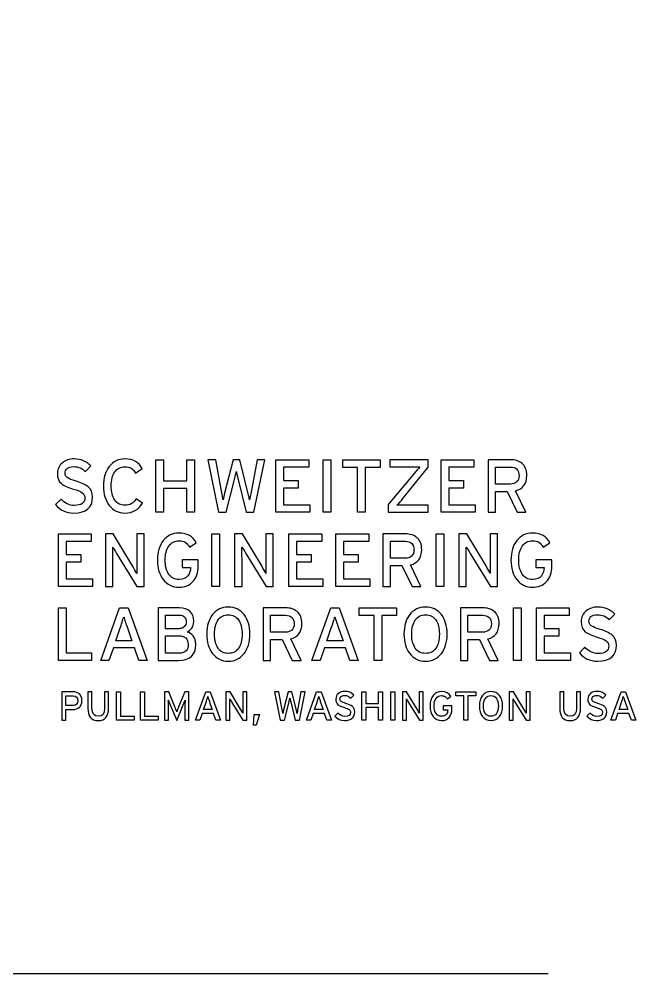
# Model space of a CAD drawing. Extents: x 0.9 to 53.1, y 0.9 to 35.1.
# Drawn here: x 26.775 to 28.048, y 9.154 to 11.123 of the extents above; entities that cross this region are included whole.
import ezdxf

# ---------------------------------------------------------------- set-up
doc = ezdxf.new("R2010")
doc.units = 0
doc.header["$MEASUREMENT"] = 0
doc.layers.add('2.0_____DWG', color=7, linetype='CONTINUOUS')

# ---------------------------------------------------------------- blocks, each defined once
blk = doc.blocks.new('BLK104')
at = {"layer": '2.0_____DWG'}
for points in [[(0.4388, 0.7623), (0.4388, 0.8111), (0.3905, 0.8111), (0.3905, 0.7623), (0.3747, 0.7623), (0.3747, 0.8708), (0.3905, 0.8708), (0.3905, 0.827), (0.4388, 0.827), (0.4388, 0.8708), (0.4545, 0.8708), (0.4545, 0.7623)], [(0.6224, 0.7623), (0.6224, 0.8708), (0.6902, 0.8708), (0.6902, 0.8552), (0.6382, 0.8552), (0.6382, 0.828), (0.6683, 0.828), (0.6683, 0.8124), (0.6382, 0.8124), (0.6382, 0.7779), (0.6924, 0.7779), (0.6924, 0.7623)], [(0.7199, 0.7623), (0.7199, 0.8708), (0.7356, 0.8708), (0.7356, 0.7623)], [(0.8065, 0.8548), (0.8065, 0.7623), (0.7909, 0.7623), (0.7909, 0.8548), (0.7602, 0.8548), (0.7602, 0.8708), (0.8374, 0.8708), (0.8374, 0.8548)], [(0.9632, 0.7623), (0.9632, 0.8708), (1.031, 0.8708), (1.031, 0.8552), (0.9789, 0.8552), (0.9789, 0.828), (1.0091, 0.828), (1.0091, 0.8124), (0.9789, 0.8124), (0.9789, 0.7779), (1.0332, 0.7779), (1.0332, 0.7623)], [(0.1736, 0.6093), (0.1736, 0.7178), (0.2414, 0.7178), (0.2414, 0.7022), (0.1894, 0.7022), (0.1894, 0.6751), (0.2196, 0.6751), (0.2196, 0.6595), (0.1894, 0.6595), (0.1894, 0.6249), (0.2436, 0.6249), (0.2436, 0.6093)], [(0.4901, 0.6093), (0.4901, 0.7178), (0.5059, 0.7178), (0.5059, 0.6093)], [(0.6493, 0.6093), (0.6493, 0.7178), (0.7172, 0.7178), (0.7172, 0.7022), (0.6651, 0.7022), (0.6651, 0.6751), (0.6953, 0.6751), (0.6953, 0.6595), (0.6651, 0.6595), (0.6651, 0.6249), (0.7194, 0.6249), (0.7194, 0.6093)], [(0.7463, 0.6093), (0.7463, 0.7178), (0.8141, 0.7178), (0.8141, 0.7022), (0.7621, 0.7022), (0.7621, 0.6751), (0.7923, 0.6751), (0.7923, 0.6595), (0.7621, 0.6595), (0.7621, 0.6249), (0.8163, 0.6249), (0.8163, 0.6093)], [(0.9532, 0.6093), (0.9532, 0.7178), (0.9689, 0.7178), (0.9689, 0.6093)], [(0.1736, 0.4567), (0.1736, 0.5653), (0.1894, 0.5653), (0.1894, 0.4727), (0.2418, 0.4727), (0.2418, 0.4567)], [(0.3394, 0.4567), (0.3303, 0.4825), (0.2869, 0.4825), (0.2779, 0.4567), (0.2609, 0.4567), (0.2999, 0.5653), (0.3172, 0.5653), (0.3569, 0.4567)], [(0.775, 0.4567), (0.7658, 0.4825), (0.7224, 0.4825), (0.7134, 0.4567), (0.6965, 0.4567), (0.7355, 0.5653), (0.7528, 0.5653), (0.7924, 0.4567)], [(0.8406, 0.5493), (0.8406, 0.4567), (0.825, 0.4567), (0.825, 0.5493), (0.7943, 0.5493), (0.7943, 0.5653), (0.8714, 0.5653), (0.8714, 0.5493)], [(1.1129, 0.4567), (1.1129, 0.5653), (1.1286, 0.5653), (1.1286, 0.4567)], [(1.1598, 0.4567), (1.1598, 0.5653), (1.2277, 0.5653), (1.2277, 0.5497), (1.1756, 0.5497), (1.1756, 0.5225), (1.2058, 0.5225), (1.2058, 0.5069), (1.1756, 0.5069), (1.1756, 0.4723), (1.2299, 0.4723), (1.2299, 0.4567)]]:
    blk.add_lwpolyline(points, close=True, dxfattribs=at)
for points, knots in [([(0.244, 0.7935), (0.2443, 0.7721), (0.2313, 0.7612), (0.2051, 0.7606), (0.1894, 0.7609), (0.1768, 0.7667), (0.1677, 0.7782), (0.1677, 0.7782), (0.179, 0.7894), (0.179, 0.7894), (0.1867, 0.7809), (0.1958, 0.7765), (0.2063, 0.7765), (0.2209, 0.7765), (0.2282, 0.7816), (0.2282, 0.7921), (0.2282, 0.7965), (0.2263, 0.7999), (0.2229, 0.8026), (0.2194, 0.8053), (0.2131, 0.8077), (0.2043, 0.8104), (0.1933, 0.8135), (0.1851, 0.8172), (0.1797, 0.8216), (0.1743, 0.826), (0.1714, 0.8328), (0.1714, 0.8423), (0.1716, 0.8518), (0.175, 0.8592), (0.1817, 0.8647), (0.188, 0.8698), (0.1963, 0.8725), (0.2062, 0.8725), (0.2201, 0.8725), (0.2316, 0.8674), (0.2406, 0.8579), (0.2406, 0.8579), (0.2294, 0.8464), (0.2294, 0.8464), (0.2231, 0.8531), (0.215, 0.8565), (0.205, 0.8565), (0.1989, 0.8565), (0.1943, 0.8552), (0.1916, 0.8528), (0.1887, 0.8501), (0.1873, 0.847), (0.1873, 0.8433), (0.1873, 0.8413), (0.1877, 0.8396), (0.1884, 0.8382), (0.189, 0.8369), (0.1904, 0.8352), (0.1921, 0.8338), (0.1955, 0.8314), (0.2016, 0.8291), (0.2104, 0.8263), (0.2209, 0.8233), (0.2291, 0.8192), (0.235, 0.8148), (0.2409, 0.8101), (0.244, 0.803), (0.244, 0.7935)], [0, 0, 0, 0, 1, 1, 1, 2, 2, 2, 3, 3, 3, 4, 4, 4, 5, 5, 5, 6, 6, 6, 7, 7, 7, 8, 8, 8, 9, 9, 9, 10, 10, 10, 11, 11, 11, 12, 12, 12, 13, 13, 13, 14, 14, 14, 15, 15, 15, 16, 16, 16, 17, 17, 17, 18, 18, 18, 19, 19, 19, 20, 20, 20, 21, 21, 21, 21]), ([(0.3471, 0.7812), (0.3393, 0.7677), (0.3272, 0.7609), (0.3109, 0.7606), (0.2972, 0.7609), (0.2864, 0.766), (0.2786, 0.7765), (0.2706, 0.7863), (0.2665, 0.7999), (0.2664, 0.8165), (0.2665, 0.8335), (0.2706, 0.8467), (0.2786, 0.8569), (0.2864, 0.867), (0.2972, 0.8725), (0.3109, 0.8725), (0.3279, 0.8725), (0.3398, 0.8657), (0.3467, 0.8525), (0.3467, 0.8525), (0.3326, 0.8433), (0.3326, 0.8433), (0.3301, 0.8477), (0.3272, 0.8511), (0.324, 0.8531), (0.3206, 0.8552), (0.3162, 0.8562), (0.3109, 0.8562), (0.3016, 0.8562), (0.2947, 0.8528), (0.2899, 0.8457), (0.285, 0.8386), (0.2826, 0.8291), (0.2826, 0.8165), (0.2826, 0.8043), (0.285, 0.7948), (0.2899, 0.7877), (0.2947, 0.7802), (0.3016, 0.7768), (0.3109, 0.7768), (0.3215, 0.7768), (0.3291, 0.7812), (0.334, 0.7904), (0.334, 0.7904), (0.3471, 0.7812), (0.3471, 0.7812)], [0, 0, 0, 0, 1, 1, 1, 2, 2, 2, 3, 3, 3, 4, 4, 4, 5, 5, 5, 6, 6, 6, 7, 7, 7, 8, 8, 8, 9, 9, 9, 10, 10, 10, 11, 11, 11, 12, 12, 12, 13, 13, 13, 14, 14, 14, 15, 15, 15, 15]), ([(0.5771, 0.7623), (0.5771, 0.7623), (0.5607, 0.7623), (0.5607, 0.7623), (0.5607, 0.7623), (0.5437, 0.8325), (0.5437, 0.8325), (0.5425, 0.8379), (0.5415, 0.8426), (0.5407, 0.8467), (0.5398, 0.8426), (0.5388, 0.8379), (0.5376, 0.8325), (0.5376, 0.8325), (0.5198, 0.7623), (0.5198, 0.7623), (0.5198, 0.7623), (0.5037, 0.7623), (0.5037, 0.7623), (0.5037, 0.7623), (0.4817, 0.8708), (0.4817, 0.8708), (0.4817, 0.8708), (0.4981, 0.8708), (0.4981, 0.8708), (0.4981, 0.8708), (0.511, 0.8023), (0.511, 0.8023), (0.512, 0.7975), (0.5129, 0.7928), (0.5135, 0.788), (0.5144, 0.7928), (0.5154, 0.7975), (0.5164, 0.8019), (0.5164, 0.8019), (0.5339, 0.8708), (0.5339, 0.8708), (0.5339, 0.8708), (0.5478, 0.8708), (0.5478, 0.8708), (0.5478, 0.8708), (0.5654, 0.8006), (0.5654, 0.8006), (0.5664, 0.7968), (0.5673, 0.7924), (0.5681, 0.788), (0.569, 0.7928), (0.5698, 0.7972), (0.5703, 0.8006), (0.5703, 0.8006), (0.5836, 0.8708), (0.5836, 0.8708), (0.5836, 0.8708), (0.5993, 0.8708), (0.5993, 0.8708), (0.5993, 0.8708), (0.5771, 0.7623), (0.5771, 0.7623)], [0, 0, 0, 0, 1, 1, 1, 2, 2, 2, 3, 3, 3, 4, 4, 4, 5, 5, 5, 6, 6, 6, 7, 7, 7, 8, 8, 8, 9, 9, 9, 10, 10, 10, 11, 11, 11, 12, 12, 12, 13, 13, 13, 14, 14, 14, 15, 15, 15, 16, 16, 16, 17, 17, 17, 18, 18, 18, 19, 19, 19, 19]), ([(0.8543, 0.7623), (0.8543, 0.7623), (0.8543, 0.7782), (0.8543, 0.7782), (0.8543, 0.7782), (0.9074, 0.8423), (0.9074, 0.8423), (0.9118, 0.8474), (0.9159, 0.8521), (0.9196, 0.8562), (0.9133, 0.8558), (0.906, 0.8558), (0.8977, 0.8558), (0.8977, 0.8558), (0.8574, 0.8558), (0.8574, 0.8558), (0.8574, 0.8558), (0.8574, 0.8708), (0.8574, 0.8708), (0.8574, 0.8708), (0.9367, 0.8708), (0.9367, 0.8708), (0.9367, 0.8708), (0.9367, 0.8552), (0.9367, 0.8552), (0.9367, 0.8552), (0.8843, 0.7907), (0.8843, 0.7907), (0.8801, 0.7857), (0.876, 0.7809), (0.8721, 0.7768), (0.8784, 0.7772), (0.8857, 0.7772), (0.894, 0.7772), (0.894, 0.7772), (0.9367, 0.7772), (0.9367, 0.7772), (0.9367, 0.7772), (0.9367, 0.7623), (0.9367, 0.7623), (0.9367, 0.7623), (0.8543, 0.7623), (0.8543, 0.7623)], [0, 0, 0, 0, 1, 1, 1, 2, 2, 2, 3, 3, 3, 4, 4, 4, 5, 5, 5, 6, 6, 6, 7, 7, 7, 8, 8, 8, 9, 9, 9, 10, 10, 10, 11, 11, 11, 12, 12, 12, 13, 13, 13, 14, 14, 14, 14]), ([(1.14, 0.8382), (1.1397, 0.8209), (1.132, 0.8104), (1.1169, 0.8067), (1.1169, 0.8067), (1.1383, 0.7623), (1.1383, 0.7623), (1.1383, 0.7623), (1.1202, 0.7623), (1.1202, 0.7623), (1.1202, 0.7623), (1.0993, 0.8053), (1.0993, 0.8053), (1.0993, 0.8053), (1.0756, 0.8053), (1.0756, 0.8053), (1.0756, 0.8053), (1.0756, 0.7623), (1.0756, 0.7623), (1.0756, 0.7623), (1.0601, 0.7623), (1.0601, 0.7623), (1.0601, 0.7623), (1.0601, 0.8708), (1.0601, 0.8708), (1.0601, 0.8708), (1.1063, 0.8708), (1.1063, 0.8708), (1.1158, 0.8708), (1.1237, 0.8684), (1.1302, 0.863), (1.1366, 0.8579), (1.14, 0.8494), (1.14, 0.8382)], [0, 0, 0, 0, 1, 1, 1, 2, 2, 2, 3, 3, 3, 4, 4, 4, 5, 5, 5, 6, 6, 6, 7, 7, 7, 8, 8, 8, 9, 9, 9, 10, 10, 10, 11, 11, 11, 11]), ([(1.1241, 0.8379), (1.1241, 0.8436), (1.1224, 0.848), (1.1193, 0.8511), (1.1161, 0.8542), (1.1117, 0.8555), (1.1063, 0.8555), (1.1063, 0.8555), (1.0756, 0.8555), (1.0756, 0.8555), (1.0756, 0.8555), (1.0756, 0.8206), (1.0756, 0.8206), (1.0756, 0.8206), (1.1063, 0.8206), (1.1063, 0.8206), (1.1117, 0.8206), (1.1159, 0.8219), (1.1191, 0.825), (1.1224, 0.8277), (1.1241, 0.8321), (1.1241, 0.8379)], [0, 0, 0, 0, 1, 1, 1, 2, 2, 2, 3, 3, 3, 4, 4, 4, 5, 5, 5, 6, 6, 6, 7, 7, 7, 7]), ([(0.3355, 0.6093), (0.3355, 0.6093), (0.2936, 0.6775), (0.2936, 0.6775), (0.2906, 0.6826), (0.2879, 0.687), (0.2857, 0.6907), (0.2857, 0.6836), (0.2857, 0.6751), (0.2858, 0.6656), (0.2858, 0.6656), (0.2858, 0.6093), (0.2858, 0.6093), (0.2858, 0.6093), (0.2706, 0.6093), (0.2706, 0.6093), (0.2706, 0.6093), (0.2706, 0.7178), (0.2706, 0.7178), (0.2706, 0.7178), (0.2867, 0.7178), (0.2867, 0.7178), (0.2867, 0.7178), (0.3265, 0.6517), (0.3265, 0.6517), (0.3301, 0.6456), (0.333, 0.6405), (0.3354, 0.6361), (0.3352, 0.6439), (0.3352, 0.6524), (0.3352, 0.6619), (0.3352, 0.6619), (0.3352, 0.7178), (0.3352, 0.7178), (0.3352, 0.7178), (0.3504, 0.7178), (0.3504, 0.7178), (0.3504, 0.7178), (0.3504, 0.6093), (0.3504, 0.6093), (0.3504, 0.6093), (0.3355, 0.6093), (0.3355, 0.6093)], [0, 0, 0, 0, 1, 1, 1, 2, 2, 2, 3, 3, 3, 4, 4, 4, 5, 5, 5, 6, 6, 6, 7, 7, 7, 8, 8, 8, 9, 9, 9, 10, 10, 10, 11, 11, 11, 12, 12, 12, 13, 13, 13, 14, 14, 14, 14]), ([(0.4622, 0.6517), (0.4622, 0.6378), (0.4584, 0.627), (0.4512, 0.6195), (0.4439, 0.6117), (0.4342, 0.6076), (0.4223, 0.6076), (0.4086, 0.608), (0.3977, 0.6131), (0.3899, 0.6236), (0.382, 0.6334), (0.3779, 0.647), (0.3777, 0.6636), (0.3779, 0.6805), (0.382, 0.6938), (0.3899, 0.7039), (0.3977, 0.7141), (0.4086, 0.7195), (0.4223, 0.7195), (0.4393, 0.7195), (0.4512, 0.7128), (0.4579, 0.6992), (0.4579, 0.6992), (0.4442, 0.6904), (0.4442, 0.6904), (0.4417, 0.6948), (0.4386, 0.6982), (0.4354, 0.7005), (0.4318, 0.7026), (0.4276, 0.7033), (0.4223, 0.7033), (0.413, 0.7033), (0.4061, 0.6999), (0.4011, 0.6927), (0.3962, 0.6856), (0.3938, 0.6761), (0.3938, 0.6636), (0.3938, 0.6514), (0.3962, 0.6419), (0.4011, 0.6348), (0.4061, 0.6273), (0.413, 0.6239), (0.4223, 0.6239), (0.4308, 0.6239), (0.4369, 0.6263), (0.4408, 0.6314), (0.4444, 0.6361), (0.4462, 0.6419), (0.4462, 0.6483), (0.4462, 0.6483), (0.4462, 0.6487), (0.4462, 0.6487), (0.4462, 0.6487), (0.4291, 0.6487), (0.4291, 0.6487), (0.4291, 0.6487), (0.4291, 0.6643), (0.4291, 0.6643), (0.4291, 0.6643), (0.4622, 0.6643), (0.4622, 0.6643), (0.4622, 0.6643), (0.4622, 0.6517), (0.4622, 0.6517)], [0, 0, 0, 0, 1, 1, 1, 2, 2, 2, 3, 3, 3, 4, 4, 4, 5, 5, 5, 6, 6, 6, 7, 7, 7, 8, 8, 8, 9, 9, 9, 10, 10, 10, 11, 11, 11, 12, 12, 12, 13, 13, 13, 14, 14, 14, 15, 15, 15, 16, 16, 16, 17, 17, 17, 18, 18, 18, 19, 19, 19, 20, 20, 20, 21, 21, 21, 21]), ([(0.602, 0.6093), (0.602, 0.6093), (0.5602, 0.6775), (0.5602, 0.6775), (0.5571, 0.6826), (0.5544, 0.687), (0.5522, 0.6907), (0.5522, 0.6836), (0.5522, 0.6751), (0.5524, 0.6656), (0.5524, 0.6656), (0.5524, 0.6093), (0.5524, 0.6093), (0.5524, 0.6093), (0.5371, 0.6093), (0.5371, 0.6093), (0.5371, 0.6093), (0.5371, 0.7178), (0.5371, 0.7178), (0.5371, 0.7178), (0.5532, 0.7178), (0.5532, 0.7178), (0.5532, 0.7178), (0.5931, 0.6517), (0.5931, 0.6517), (0.5966, 0.6456), (0.5995, 0.6405), (0.6019, 0.6361), (0.6017, 0.6439), (0.6017, 0.6524), (0.6017, 0.6619), (0.6017, 0.6619), (0.6017, 0.7178), (0.6017, 0.7178), (0.6017, 0.7178), (0.617, 0.7178), (0.617, 0.7178), (0.617, 0.7178), (0.617, 0.6093), (0.617, 0.6093), (0.617, 0.6093), (0.602, 0.6093), (0.602, 0.6093)], [0, 0, 0, 0, 1, 1, 1, 2, 2, 2, 3, 3, 3, 4, 4, 4, 5, 5, 5, 6, 6, 6, 7, 7, 7, 8, 8, 8, 9, 9, 9, 10, 10, 10, 11, 11, 11, 12, 12, 12, 13, 13, 13, 14, 14, 14, 14]), ([(0.9232, 0.6853), (0.9228, 0.668), (0.9152, 0.6575), (0.9001, 0.6538), (0.9001, 0.6538), (0.9215, 0.6093), (0.9215, 0.6093), (0.9215, 0.6093), (0.9033, 0.6093), (0.9033, 0.6093), (0.9033, 0.6093), (0.8825, 0.6524), (0.8825, 0.6524), (0.8825, 0.6524), (0.8587, 0.6524), (0.8587, 0.6524), (0.8587, 0.6524), (0.8587, 0.6093), (0.8587, 0.6093), (0.8587, 0.6093), (0.8433, 0.6093), (0.8433, 0.6093), (0.8433, 0.6093), (0.8433, 0.7178), (0.8433, 0.7178), (0.8433, 0.7178), (0.8894, 0.7178), (0.8894, 0.7178), (0.8989, 0.7178), (0.9069, 0.7155), (0.9133, 0.71), (0.9198, 0.705), (0.9232, 0.6965), (0.9232, 0.6853)], [0, 0, 0, 0, 1, 1, 1, 2, 2, 2, 3, 3, 3, 4, 4, 4, 5, 5, 5, 6, 6, 6, 7, 7, 7, 8, 8, 8, 9, 9, 9, 10, 10, 10, 11, 11, 11, 11]), ([(1.0649, 0.6093), (1.0649, 0.6093), (1.023, 0.6775), (1.023, 0.6775), (1.02, 0.6826), (1.0173, 0.687), (1.015, 0.6907), (1.015, 0.6836), (1.015, 0.6751), (1.0152, 0.6656), (1.0152, 0.6656), (1.0152, 0.6093), (1.0152, 0.6093), (1.0152, 0.6093), (1, 0.6093), (1, 0.6093), (1, 0.6093), (1, 0.7178), (1, 0.7178), (1, 0.7178), (1.0161, 0.7178), (1.0161, 0.7178), (1.0161, 0.7178), (1.0559, 0.6517), (1.0559, 0.6517), (1.0595, 0.6456), (1.0624, 0.6405), (1.0647, 0.6361), (1.0646, 0.6439), (1.0646, 0.6524), (1.0646, 0.6619), (1.0646, 0.6619), (1.0646, 0.7178), (1.0646, 0.7178), (1.0646, 0.7178), (1.0798, 0.7178), (1.0798, 0.7178), (1.0798, 0.7178), (1.0798, 0.6093), (1.0798, 0.6093), (1.0798, 0.6093), (1.0649, 0.6093), (1.0649, 0.6093)], [0, 0, 0, 0, 1, 1, 1, 2, 2, 2, 3, 3, 3, 4, 4, 4, 5, 5, 5, 6, 6, 6, 7, 7, 7, 8, 8, 8, 9, 9, 9, 10, 10, 10, 11, 11, 11, 12, 12, 12, 13, 13, 13, 14, 14, 14, 14]), ([(1.1917, 0.6517), (1.1917, 0.6378), (1.188, 0.627), (1.1807, 0.6195), (1.1734, 0.6117), (1.1637, 0.6076), (1.1519, 0.6076), (1.1381, 0.608), (1.1273, 0.6131), (1.1195, 0.6236), (1.1115, 0.6334), (1.1074, 0.647), (1.1073, 0.6636), (1.1074, 0.6805), (1.1115, 0.6938), (1.1195, 0.7039), (1.1273, 0.7141), (1.1381, 0.7195), (1.1519, 0.7195), (1.1688, 0.7195), (1.1807, 0.7128), (1.1875, 0.6992), (1.1875, 0.6992), (1.1737, 0.6904), (1.1737, 0.6904), (1.1712, 0.6948), (1.1681, 0.6982), (1.1649, 0.7005), (1.1614, 0.7026), (1.1571, 0.7033), (1.1519, 0.7033), (1.1425, 0.7033), (1.1356, 0.6999), (1.1307, 0.6927), (1.1258, 0.6856), (1.1234, 0.6761), (1.1234, 0.6636), (1.1234, 0.6514), (1.1258, 0.6419), (1.1307, 0.6348), (1.1356, 0.6273), (1.1425, 0.6239), (1.1519, 0.6239), (1.1603, 0.6239), (1.1664, 0.6263), (1.1703, 0.6314), (1.1739, 0.6361), (1.1758, 0.6419), (1.1758, 0.6483), (1.1758, 0.6483), (1.1758, 0.6487), (1.1758, 0.6487), (1.1758, 0.6487), (1.1587, 0.6487), (1.1587, 0.6487), (1.1587, 0.6487), (1.1587, 0.6643), (1.1587, 0.6643), (1.1587, 0.6643), (1.1917, 0.6643), (1.1917, 0.6643), (1.1917, 0.6643), (1.1917, 0.6517), (1.1917, 0.6517)], [0, 0, 0, 0, 1, 1, 1, 2, 2, 2, 3, 3, 3, 4, 4, 4, 5, 5, 5, 6, 6, 6, 7, 7, 7, 8, 8, 8, 9, 9, 9, 10, 10, 10, 11, 11, 11, 12, 12, 12, 13, 13, 13, 14, 14, 14, 15, 15, 15, 16, 16, 16, 17, 17, 17, 18, 18, 18, 19, 19, 19, 20, 20, 20, 21, 21, 21, 21]), ([(0.9072, 0.685), (0.9072, 0.6907), (0.9055, 0.6951), (0.9025, 0.6982), (0.8993, 0.7012), (0.8948, 0.7026), (0.8894, 0.7026), (0.8894, 0.7026), (0.8587, 0.7026), (0.8587, 0.7026), (0.8587, 0.7026), (0.8587, 0.6677), (0.8587, 0.6677), (0.8587, 0.6677), (0.8894, 0.6677), (0.8894, 0.6677), (0.8948, 0.6677), (0.8991, 0.669), (0.9023, 0.6721), (0.9055, 0.6748), (0.9072, 0.6792), (0.9072, 0.685)], [0, 0, 0, 0, 1, 1, 1, 2, 2, 2, 3, 3, 3, 4, 4, 4, 5, 5, 5, 6, 6, 6, 7, 7, 7, 7]), ([(0.4571, 0.49), (0.4569, 0.4679), (0.4449, 0.4567), (0.4211, 0.4567), (0.4211, 0.4567), (0.3794, 0.4567), (0.3794, 0.4567), (0.3794, 0.4567), (0.3794, 0.5653), (0.3794, 0.5653), (0.3794, 0.5653), (0.4227, 0.5653), (0.4227, 0.5653), (0.4423, 0.5653), (0.4523, 0.5558), (0.4528, 0.5371), (0.4528, 0.5317), (0.4515, 0.5273), (0.4491, 0.5235), (0.4466, 0.5202), (0.4434, 0.5174), (0.4395, 0.5154), (0.4439, 0.5144), (0.4479, 0.5117), (0.4517, 0.5076), (0.4552, 0.5035), (0.4571, 0.4978), (0.4571, 0.49)], [0, 0, 0, 0, 1, 1, 1, 2, 2, 2, 3, 3, 3, 4, 4, 4, 5, 5, 5, 6, 6, 6, 7, 7, 7, 8, 8, 8, 9, 9, 9, 9]), ([(0.5686, 0.511), (0.5685, 0.4944), (0.5646, 0.4808), (0.5568, 0.471), (0.5488, 0.4605), (0.5378, 0.4554), (0.5241, 0.4551), (0.5103, 0.4554), (0.4995, 0.4605), (0.4917, 0.471), (0.4837, 0.4808), (0.4796, 0.4944), (0.4795, 0.511), (0.4796, 0.528), (0.4837, 0.5412), (0.4917, 0.5514), (0.4995, 0.5615), (0.5103, 0.5669), (0.5241, 0.5669), (0.5378, 0.5669), (0.5488, 0.5615), (0.5568, 0.5514), (0.5646, 0.5412), (0.5685, 0.528), (0.5686, 0.511)], [0, 0, 0, 0, 1, 1, 1, 2, 2, 2, 3, 3, 3, 4, 4, 4, 5, 5, 5, 6, 6, 6, 7, 7, 7, 8, 8, 8, 8]), ([(0.676, 0.5327), (0.6756, 0.5154), (0.668, 0.5049), (0.6529, 0.5012), (0.6529, 0.5012), (0.6743, 0.4567), (0.6743, 0.4567), (0.6743, 0.4567), (0.6561, 0.4567), (0.6561, 0.4567), (0.6561, 0.4567), (0.6353, 0.4998), (0.6353, 0.4998), (0.6353, 0.4998), (0.6115, 0.4998), (0.6115, 0.4998), (0.6115, 0.4998), (0.6115, 0.4567), (0.6115, 0.4567), (0.6115, 0.4567), (0.5961, 0.4567), (0.5961, 0.4567), (0.5961, 0.4567), (0.5961, 0.5653), (0.5961, 0.5653), (0.5961, 0.5653), (0.6422, 0.5653), (0.6422, 0.5653), (0.6517, 0.5653), (0.6597, 0.5629), (0.6661, 0.5575), (0.6726, 0.5524), (0.676, 0.5439), (0.676, 0.5327)], [0, 0, 0, 0, 1, 1, 1, 2, 2, 2, 3, 3, 3, 4, 4, 4, 5, 5, 5, 6, 6, 6, 7, 7, 7, 8, 8, 8, 9, 9, 9, 10, 10, 10, 11, 11, 11, 11]), ([(0.9757, 0.511), (0.9755, 0.4944), (0.9716, 0.4808), (0.9638, 0.471), (0.9559, 0.4605), (0.9449, 0.4554), (0.9311, 0.4551), (0.9174, 0.4554), (0.9065, 0.4605), (0.8987, 0.471), (0.8908, 0.4808), (0.8867, 0.4944), (0.8865, 0.511), (0.8867, 0.528), (0.8908, 0.5412), (0.8987, 0.5514), (0.9065, 0.5615), (0.9174, 0.5669), (0.9311, 0.5669), (0.9449, 0.5669), (0.9559, 0.5615), (0.9638, 0.5514), (0.9716, 0.5412), (0.9755, 0.528), (0.9757, 0.511)], [0, 0, 0, 0, 1, 1, 1, 2, 2, 2, 3, 3, 3, 4, 4, 4, 5, 5, 5, 6, 6, 6, 7, 7, 7, 8, 8, 8, 8]), ([(1.0829, 0.5327), (1.0825, 0.5154), (1.0749, 0.5049), (1.0598, 0.5012), (1.0598, 0.5012), (1.0812, 0.4567), (1.0812, 0.4567), (1.0812, 0.4567), (1.063, 0.4567), (1.063, 0.4567), (1.063, 0.4567), (1.0422, 0.4998), (1.0422, 0.4998), (1.0422, 0.4998), (1.0184, 0.4998), (1.0184, 0.4998), (1.0184, 0.4998), (1.0184, 0.4567), (1.0184, 0.4567), (1.0184, 0.4567), (1.003, 0.4567), (1.003, 0.4567), (1.003, 0.4567), (1.003, 0.5653), (1.003, 0.5653), (1.003, 0.5653), (1.0491, 0.5653), (1.0491, 0.5653), (1.0586, 0.5653), (1.0666, 0.5629), (1.073, 0.5575), (1.0795, 0.5524), (1.0829, 0.5439), (1.0829, 0.5327)], [0, 0, 0, 0, 1, 1, 1, 2, 2, 2, 3, 3, 3, 4, 4, 4, 5, 5, 5, 6, 6, 6, 7, 7, 7, 8, 8, 8, 9, 9, 9, 10, 10, 10, 11, 11, 11, 11]), ([(1.3248, 0.4879), (1.3251, 0.4666), (1.3121, 0.4557), (1.286, 0.4551), (1.2702, 0.4554), (1.2577, 0.4612), (1.2485, 0.4727), (1.2485, 0.4727), (1.2599, 0.4839), (1.2599, 0.4839), (1.2675, 0.4754), (1.2767, 0.471), (1.2872, 0.471), (1.3017, 0.471), (1.309, 0.4761), (1.309, 0.4866), (1.309, 0.491), (1.3072, 0.4944), (1.3038, 0.4971), (1.3002, 0.4998), (1.2939, 0.5022), (1.2851, 0.5049), (1.2741, 0.5079), (1.266, 0.5117), (1.2605, 0.5161), (1.2551, 0.5205), (1.2522, 0.5273), (1.2522, 0.5368), (1.2524, 0.5463), (1.2558, 0.5537), (1.2626, 0.5591), (1.2689, 0.5642), (1.2772, 0.5669), (1.287, 0.5669), (1.3009, 0.5669), (1.3124, 0.5619), (1.3214, 0.5524), (1.3214, 0.5524), (1.3102, 0.5408), (1.3102, 0.5408), (1.3039, 0.5476), (1.2958, 0.551), (1.2858, 0.551), (1.2797, 0.551), (1.2751, 0.5497), (1.2724, 0.5473), (1.2695, 0.5446), (1.2682, 0.5415), (1.2682, 0.5378), (1.2682, 0.5358), (1.2685, 0.5341), (1.2692, 0.5327), (1.2699, 0.5313), (1.2712, 0.5296), (1.2729, 0.5283), (1.2763, 0.5259), (1.2824, 0.5235), (1.2912, 0.5208), (1.3017, 0.5178), (1.3099, 0.5137), (1.3158, 0.5093), (1.3218, 0.5046), (1.3248, 0.4974), (1.3248, 0.4879)], [0, 0, 0, 0, 1, 1, 1, 2, 2, 2, 3, 3, 3, 4, 4, 4, 5, 5, 5, 6, 6, 6, 7, 7, 7, 8, 8, 8, 9, 9, 9, 10, 10, 10, 11, 11, 11, 12, 12, 12, 13, 13, 13, 14, 14, 14, 15, 15, 15, 16, 16, 16, 17, 17, 17, 18, 18, 18, 19, 19, 19, 20, 20, 20, 21, 21, 21, 21]), ([(0.3165, 0.5222), (0.3131, 0.532), (0.3104, 0.5402), (0.3084, 0.5469), (0.3065, 0.5405), (0.3038, 0.532), (0.3004, 0.5219), (0.3004, 0.5219), (0.2918, 0.4971), (0.2918, 0.4971), (0.2918, 0.4971), (0.3254, 0.4971), (0.3254, 0.4971), (0.3254, 0.4971), (0.3165, 0.5222), (0.3165, 0.5222)], [0, 0, 0, 0, 1, 1, 1, 2, 2, 2, 3, 3, 3, 4, 4, 4, 5, 5, 5, 5]), ([(0.4371, 0.5361), (0.4371, 0.5402), (0.4361, 0.5436), (0.4339, 0.5466), (0.4315, 0.549), (0.4278, 0.5503), (0.4225, 0.5503), (0.4225, 0.5503), (0.3942, 0.5503), (0.3942, 0.5503), (0.3942, 0.5503), (0.3942, 0.5222), (0.3942, 0.5222), (0.3942, 0.5222), (0.4225, 0.5222), (0.4225, 0.5222), (0.4252, 0.5222), (0.4274, 0.5229), (0.4293, 0.5235), (0.431, 0.5246), (0.4325, 0.5256), (0.4337, 0.5266), (0.4359, 0.5293), (0.4371, 0.5324), (0.4371, 0.5361)], [0, 0, 0, 0, 1, 1, 1, 2, 2, 2, 3, 3, 3, 4, 4, 4, 5, 5, 5, 6, 6, 6, 7, 7, 7, 8, 8, 8, 8]), ([(0.5525, 0.511), (0.5525, 0.5235), (0.5502, 0.533), (0.5454, 0.5402), (0.5405, 0.5473), (0.5334, 0.5507), (0.5241, 0.5507), (0.5147, 0.5507), (0.5078, 0.5473), (0.5029, 0.5402), (0.4979, 0.533), (0.4956, 0.5235), (0.4956, 0.511), (0.4956, 0.4988), (0.4979, 0.4893), (0.5029, 0.4822), (0.5078, 0.4747), (0.5147, 0.4713), (0.5241, 0.4713), (0.5334, 0.4713), (0.5405, 0.4747), (0.5454, 0.4822), (0.5502, 0.4893), (0.5525, 0.4988), (0.5525, 0.511)], [0, 0, 0, 0, 1, 1, 1, 2, 2, 2, 3, 3, 3, 4, 4, 4, 5, 5, 5, 6, 6, 6, 7, 7, 7, 8, 8, 8, 8]), ([(0.66, 0.5324), (0.66, 0.5381), (0.6583, 0.5425), (0.6553, 0.5456), (0.6521, 0.5486), (0.6477, 0.55), (0.6422, 0.55), (0.6422, 0.55), (0.6115, 0.55), (0.6115, 0.55), (0.6115, 0.55), (0.6115, 0.5151), (0.6115, 0.5151), (0.6115, 0.5151), (0.6422, 0.5151), (0.6422, 0.5151), (0.6477, 0.5151), (0.6519, 0.5164), (0.6551, 0.5195), (0.6583, 0.5222), (0.66, 0.5266), (0.66, 0.5324)], [0, 0, 0, 0, 1, 1, 1, 2, 2, 2, 3, 3, 3, 4, 4, 4, 5, 5, 5, 6, 6, 6, 7, 7, 7, 7]), ([(0.7521, 0.5222), (0.7487, 0.532), (0.746, 0.5402), (0.744, 0.5469), (0.7421, 0.5405), (0.7394, 0.532), (0.736, 0.5219), (0.736, 0.5219), (0.7273, 0.4971), (0.7273, 0.4971), (0.7273, 0.4971), (0.7609, 0.4971), (0.7609, 0.4971), (0.7609, 0.4971), (0.7521, 0.5222), (0.7521, 0.5222)], [0, 0, 0, 0, 1, 1, 1, 2, 2, 2, 3, 3, 3, 4, 4, 4, 5, 5, 5, 5]), ([(0.9596, 0.511), (0.9596, 0.5235), (0.9572, 0.533), (0.9525, 0.5402), (0.9476, 0.5473), (0.9405, 0.5507), (0.9311, 0.5507), (0.9218, 0.5507), (0.9148, 0.5473), (0.9099, 0.5402), (0.905, 0.533), (0.9026, 0.5235), (0.9026, 0.511), (0.9026, 0.4988), (0.905, 0.4893), (0.9099, 0.4822), (0.9148, 0.4747), (0.9218, 0.4713), (0.9311, 0.4713), (0.9405, 0.4713), (0.9476, 0.4747), (0.9525, 0.4822), (0.9572, 0.4893), (0.9596, 0.4988), (0.9596, 0.511)], [0, 0, 0, 0, 1, 1, 1, 2, 2, 2, 3, 3, 3, 4, 4, 4, 5, 5, 5, 6, 6, 6, 7, 7, 7, 8, 8, 8, 8]), ([(1.0669, 0.5324), (1.0669, 0.5381), (1.0652, 0.5425), (1.0622, 0.5456), (1.059, 0.5486), (1.0546, 0.55), (1.0491, 0.55), (1.0491, 0.55), (1.0184, 0.55), (1.0184, 0.55), (1.0184, 0.55), (1.0184, 0.5151), (1.0184, 0.5151), (1.0184, 0.5151), (1.0491, 0.5151), (1.0491, 0.5151), (1.0546, 0.5151), (1.0588, 0.5164), (1.062, 0.5195), (1.0652, 0.5222), (1.0669, 0.5266), (1.0669, 0.5324)], [0, 0, 0, 0, 1, 1, 1, 2, 2, 2, 3, 3, 3, 4, 4, 4, 5, 5, 5, 6, 6, 6, 7, 7, 7, 7]), ([(0.4413, 0.4896), (0.4411, 0.5015), (0.435, 0.5076), (0.4228, 0.5076), (0.4228, 0.5076), (0.3942, 0.5076), (0.3942, 0.5076), (0.3942, 0.5076), (0.3942, 0.4717), (0.3942, 0.4717), (0.3942, 0.4717), (0.4223, 0.4717), (0.4223, 0.4717), (0.4293, 0.4717), (0.4342, 0.4734), (0.4372, 0.4768), (0.44, 0.4798), (0.4413, 0.4842), (0.4413, 0.4896)], [0, 0, 0, 0, 1, 1, 1, 2, 2, 2, 3, 3, 3, 4, 4, 4, 5, 5, 5, 6, 6, 6, 6])]:
    blk.add_open_spline(points, degree=3, knots=knots, dxfattribs=at)
blk = doc.blocks.new('BLK103')
at = {"layer": '2.0_____DWG'}
for points in [[(0.238, 0.6209), (0.238, 0.6792), (0.2465, 0.6792), (0.2465, 0.6293), (0.2748, 0.6293), (0.2748, 0.6209)], [(0.2875, 0.6209), (0.2875, 0.6792), (0.296, 0.6792), (0.296, 0.6293), (0.3243, 0.6293), (0.3243, 0.6209)], [(0.4434, 0.6209), (0.4384, 0.6348), (0.415, 0.6348), (0.4103, 0.6209), (0.4011, 0.6209), (0.4222, 0.6792), (0.4315, 0.6792), (0.4527, 0.6209)], [(0.6722, 0.6209), (0.6673, 0.6348), (0.6439, 0.6348), (0.6392, 0.6209), (0.63, 0.6209), (0.651, 0.6792), (0.6604, 0.6792), (0.6816, 0.6209)], [(0.7785, 0.6209), (0.7785, 0.647), (0.7524, 0.647), (0.7524, 0.6209), (0.744, 0.6209), (0.744, 0.6792), (0.7524, 0.6792), (0.7524, 0.6554), (0.7785, 0.6554), (0.7785, 0.6792), (0.787, 0.6792), (0.787, 0.6209)], [(0.804, 0.6209), (0.804, 0.6792), (0.8123, 0.6792), (0.8123, 0.6209)], [(0.963, 0.6707), (0.963, 0.6209), (0.9547, 0.6209), (0.9547, 0.6707), (0.9381, 0.6707), (0.9381, 0.6792), (0.9796, 0.6792), (0.9796, 0.6707)], [(1.3006, 0.6209), (1.2956, 0.6348), (1.2722, 0.6348), (1.2675, 0.6209), (1.2583, 0.6209), (1.2794, 0.6792), (1.2887, 0.6792), (1.3099, 0.6209)], [(0.5266, 0.6104), (0.5207, 0.6104), (0.5219, 0.6324), (0.5329, 0.6324)]]:
    blk.add_lwpolyline(points, close=True, dxfattribs=at)
for points, knots in [([(0.1668, 0.6609), (0.1668, 0.6548), (0.165, 0.6504), (0.1616, 0.6473), (0.1582, 0.6443), (0.1538, 0.6426), (0.1482, 0.6426), (0.1482, 0.6426), (0.1333, 0.6426), (0.1333, 0.6426), (0.1333, 0.6426), (0.1333, 0.6209), (0.1333, 0.6209), (0.1333, 0.6209), (0.125, 0.6209), (0.125, 0.6209), (0.125, 0.6209), (0.125, 0.6792), (0.125, 0.6792), (0.125, 0.6792), (0.1487, 0.6792), (0.1487, 0.6792), (0.1539, 0.6792), (0.1584, 0.6778), (0.1616, 0.6748), (0.165, 0.6717), (0.1668, 0.667), (0.1668, 0.6609)], [0, 0, 0, 0, 1, 1, 1, 2, 2, 2, 3, 3, 3, 4, 4, 4, 5, 5, 5, 6, 6, 6, 7, 7, 7, 8, 8, 8, 9, 9, 9, 9]), ([(0.1582, 0.6609), (0.158, 0.6677), (0.1548, 0.671), (0.1485, 0.671), (0.1485, 0.671), (0.1333, 0.671), (0.1333, 0.671), (0.1333, 0.671), (0.1333, 0.6507), (0.1333, 0.6507), (0.1333, 0.6507), (0.1485, 0.6507), (0.1485, 0.6507), (0.155, 0.651), (0.1582, 0.6544), (0.1582, 0.6609)], [0, 0, 0, 0, 1, 1, 1, 2, 2, 2, 3, 3, 3, 4, 4, 4, 5, 5, 5, 5]), ([(0.2219, 0.6453), (0.2218, 0.6287), (0.2146, 0.6202), (0.2002, 0.6198), (0.1862, 0.6202), (0.179, 0.6287), (0.179, 0.6453), (0.179, 0.6453), (0.179, 0.6792), (0.179, 0.6792), (0.179, 0.6792), (0.1875, 0.6792), (0.1875, 0.6792), (0.1875, 0.6792), (0.1875, 0.6456), (0.1875, 0.6456), (0.1875, 0.6344), (0.1918, 0.6287), (0.2004, 0.6287), (0.2092, 0.6287), (0.2136, 0.6341), (0.2135, 0.6449), (0.2135, 0.6449), (0.2135, 0.6792), (0.2135, 0.6792), (0.2135, 0.6792), (0.2219, 0.6792), (0.2219, 0.6792), (0.2219, 0.6792), (0.2219, 0.6453), (0.2219, 0.6453)], [0, 0, 0, 0, 1, 1, 1, 2, 2, 2, 3, 3, 3, 4, 4, 4, 5, 5, 5, 6, 6, 6, 7, 7, 7, 8, 8, 8, 9, 9, 9, 10, 10, 10, 10]), ([(0.3794, 0.6209), (0.3794, 0.6209), (0.3794, 0.6517), (0.3794, 0.6517), (0.3794, 0.6561), (0.3796, 0.6595), (0.3796, 0.6619), (0.3788, 0.6599), (0.3776, 0.6568), (0.376, 0.6527), (0.376, 0.6527), (0.3623, 0.6198), (0.3623, 0.6198), (0.3623, 0.6198), (0.3487, 0.6527), (0.3487, 0.6527), (0.3472, 0.6568), (0.346, 0.6599), (0.345, 0.6619), (0.3452, 0.6595), (0.3452, 0.6561), (0.3452, 0.6517), (0.3452, 0.6517), (0.3452, 0.6209), (0.3452, 0.6209), (0.3452, 0.6209), (0.3372, 0.6209), (0.3372, 0.6209), (0.3372, 0.6209), (0.3372, 0.6792), (0.3372, 0.6792), (0.3372, 0.6792), (0.346, 0.6792), (0.346, 0.6792), (0.346, 0.6792), (0.3588, 0.648), (0.3588, 0.648), (0.3603, 0.6443), (0.3616, 0.6409), (0.3625, 0.6382), (0.3635, 0.6409), (0.3649, 0.6443), (0.3664, 0.648), (0.3664, 0.648), (0.3788, 0.6792), (0.3788, 0.6792), (0.3788, 0.6792), (0.3877, 0.6792), (0.3877, 0.6792), (0.3877, 0.6792), (0.3877, 0.6209), (0.3877, 0.6209), (0.3877, 0.6209), (0.3794, 0.6209), (0.3794, 0.6209)], [0, 0, 0, 0, 1, 1, 1, 2, 2, 2, 3, 3, 3, 4, 4, 4, 5, 5, 5, 6, 6, 6, 7, 7, 7, 8, 8, 8, 9, 9, 9, 10, 10, 10, 11, 11, 11, 12, 12, 12, 13, 13, 13, 14, 14, 14, 15, 15, 15, 16, 16, 16, 17, 17, 17, 18, 18, 18, 18]), ([(0.4988, 0.6209), (0.4988, 0.6209), (0.4762, 0.6575), (0.4762, 0.6575), (0.4747, 0.6602), (0.4732, 0.6626), (0.472, 0.6646), (0.472, 0.6605), (0.4722, 0.6561), (0.4722, 0.651), (0.4722, 0.651), (0.4722, 0.6209), (0.4722, 0.6209), (0.4722, 0.6209), (0.4639, 0.6209), (0.4639, 0.6209), (0.4639, 0.6209), (0.4639, 0.6792), (0.4639, 0.6792), (0.4639, 0.6792), (0.4725, 0.6792), (0.4725, 0.6792), (0.4725, 0.6792), (0.494, 0.6436), (0.494, 0.6436), (0.4959, 0.6402), (0.4974, 0.6375), (0.4988, 0.6354), (0.4986, 0.6395), (0.4986, 0.6439), (0.4986, 0.649), (0.4986, 0.649), (0.4986, 0.6792), (0.4986, 0.6792), (0.4986, 0.6792), (0.5069, 0.6792), (0.5069, 0.6792), (0.5069, 0.6792), (0.5069, 0.6209), (0.5069, 0.6209), (0.5069, 0.6209), (0.4988, 0.6209), (0.4988, 0.6209)], [0, 0, 0, 0, 1, 1, 1, 2, 2, 2, 3, 3, 3, 4, 4, 4, 5, 5, 5, 6, 6, 6, 7, 7, 7, 8, 8, 8, 9, 9, 9, 10, 10, 10, 11, 11, 11, 12, 12, 12, 13, 13, 13, 14, 14, 14, 14]), ([(0.6154, 0.6209), (0.6154, 0.6209), (0.6066, 0.6209), (0.6066, 0.6209), (0.6066, 0.6209), (0.5976, 0.6585), (0.5976, 0.6585), (0.597, 0.6616), (0.5963, 0.6639), (0.5959, 0.6663), (0.5954, 0.6639), (0.5949, 0.6616), (0.5942, 0.6585), (0.5942, 0.6585), (0.5848, 0.6209), (0.5848, 0.6209), (0.5848, 0.6209), (0.5761, 0.6209), (0.5761, 0.6209), (0.5761, 0.6209), (0.5642, 0.6792), (0.5642, 0.6792), (0.5642, 0.6792), (0.5731, 0.6792), (0.5731, 0.6792), (0.5731, 0.6792), (0.58, 0.6422), (0.58, 0.6422), (0.5805, 0.6399), (0.5809, 0.6375), (0.5814, 0.6348), (0.5819, 0.6371), (0.5824, 0.6399), (0.5829, 0.6422), (0.5829, 0.6422), (0.5922, 0.6792), (0.5922, 0.6792), (0.5922, 0.6792), (0.5997, 0.6792), (0.5997, 0.6792), (0.5997, 0.6792), (0.6092, 0.6415), (0.6092, 0.6415), (0.6097, 0.6395), (0.6102, 0.6371), (0.6107, 0.6348), (0.6112, 0.6375), (0.6115, 0.6395), (0.6119, 0.6415), (0.6119, 0.6415), (0.6188, 0.6792), (0.6188, 0.6792), (0.6188, 0.6792), (0.6275, 0.6792), (0.6275, 0.6792), (0.6275, 0.6792), (0.6154, 0.6209), (0.6154, 0.6209)], [0, 0, 0, 0, 1, 1, 1, 2, 2, 2, 3, 3, 3, 4, 4, 4, 5, 5, 5, 6, 6, 6, 7, 7, 7, 8, 8, 8, 9, 9, 9, 10, 10, 10, 11, 11, 11, 12, 12, 12, 13, 13, 13, 14, 14, 14, 15, 15, 15, 16, 16, 16, 17, 17, 17, 18, 18, 18, 19, 19, 19, 19]), ([(0.7297, 0.6375), (0.7297, 0.6263), (0.7228, 0.6202), (0.7087, 0.6198), (0.7002, 0.6202), (0.6936, 0.6232), (0.6887, 0.6293), (0.6887, 0.6293), (0.6946, 0.6354), (0.6946, 0.6354), (0.6989, 0.6307), (0.7038, 0.6287), (0.7094, 0.6283), (0.7172, 0.6283), (0.7211, 0.6314), (0.7211, 0.6371), (0.7211, 0.6392), (0.7202, 0.6409), (0.7183, 0.6426), (0.7165, 0.6439), (0.7131, 0.6453), (0.7083, 0.6466), (0.7024, 0.6483), (0.698, 0.6504), (0.6951, 0.6527), (0.6921, 0.6551), (0.6907, 0.6588), (0.6907, 0.6639), (0.6907, 0.669), (0.6926, 0.6731), (0.6961, 0.6758), (0.6995, 0.6785), (0.7039, 0.6802), (0.7094, 0.6802), (0.7168, 0.6802), (0.7229, 0.6775), (0.7278, 0.6721), (0.7278, 0.6721), (0.7217, 0.666), (0.7217, 0.666), (0.7183, 0.6697), (0.7139, 0.6717), (0.7087, 0.6717), (0.7053, 0.6714), (0.7029, 0.6707), (0.7014, 0.6694), (0.7, 0.668), (0.6992, 0.6663), (0.6992, 0.6643), (0.6992, 0.6632), (0.6994, 0.6626), (0.6997, 0.6616), (0.7002, 0.6609), (0.7007, 0.6602), (0.7017, 0.6595), (0.7036, 0.6582), (0.7068, 0.6568), (0.7116, 0.6551), (0.7172, 0.6534), (0.7216, 0.6514), (0.7248, 0.649), (0.728, 0.6466), (0.7295, 0.6426), (0.7297, 0.6375)], [0, 0, 0, 0, 1, 1, 1, 2, 2, 2, 3, 3, 3, 4, 4, 4, 5, 5, 5, 6, 6, 6, 7, 7, 7, 8, 8, 8, 9, 9, 9, 10, 10, 10, 11, 11, 11, 12, 12, 12, 13, 13, 13, 14, 14, 14, 15, 15, 15, 16, 16, 16, 17, 17, 17, 18, 18, 18, 19, 19, 19, 20, 20, 20, 21, 21, 21, 21]), ([(0.863, 0.6209), (0.863, 0.6209), (0.8404, 0.6575), (0.8404, 0.6575), (0.8389, 0.6602), (0.8374, 0.6626), (0.8362, 0.6646), (0.8362, 0.6605), (0.8364, 0.6561), (0.8364, 0.651), (0.8364, 0.651), (0.8364, 0.6209), (0.8364, 0.6209), (0.8364, 0.6209), (0.828, 0.6209), (0.828, 0.6209), (0.828, 0.6209), (0.828, 0.6792), (0.828, 0.6792), (0.828, 0.6792), (0.8367, 0.6792), (0.8367, 0.6792), (0.8367, 0.6792), (0.8582, 0.6436), (0.8582, 0.6436), (0.8601, 0.6402), (0.8616, 0.6375), (0.863, 0.6354), (0.8628, 0.6395), (0.8628, 0.6439), (0.8628, 0.649), (0.8628, 0.649), (0.8628, 0.6792), (0.8628, 0.6792), (0.8628, 0.6792), (0.8711, 0.6792), (0.8711, 0.6792), (0.8711, 0.6792), (0.8711, 0.6209), (0.8711, 0.6209), (0.8711, 0.6209), (0.863, 0.6209), (0.863, 0.6209)], [0, 0, 0, 0, 1, 1, 1, 2, 2, 2, 3, 3, 3, 4, 4, 4, 5, 5, 5, 6, 6, 6, 7, 7, 7, 8, 8, 8, 9, 9, 9, 10, 10, 10, 11, 11, 11, 12, 12, 12, 13, 13, 13, 14, 14, 14, 14]), ([(0.9303, 0.6436), (0.9303, 0.6361), (0.9282, 0.6304), (0.9243, 0.6263), (0.9204, 0.6222), (0.9152, 0.6198), (0.9087, 0.6198), (0.9015, 0.6202), (0.8957, 0.6229), (0.8915, 0.6283), (0.8872, 0.6337), (0.885, 0.6409), (0.885, 0.65), (0.885, 0.6592), (0.8872, 0.6663), (0.8915, 0.6717), (0.8957, 0.6772), (0.9015, 0.6799), (0.9089, 0.6802), (0.9179, 0.6802), (0.9243, 0.6765), (0.9281, 0.6694), (0.9281, 0.6694), (0.9206, 0.6646), (0.9206, 0.6646), (0.9193, 0.667), (0.9176, 0.6687), (0.9159, 0.6697), (0.914, 0.6707), (0.9116, 0.6714), (0.9087, 0.6714), (0.9038, 0.6714), (0.9001, 0.6694), (0.8976, 0.6656), (0.8948, 0.6619), (0.8935, 0.6568), (0.8935, 0.65), (0.8935, 0.6436), (0.8948, 0.6382), (0.8976, 0.6344), (0.9001, 0.6307), (0.9038, 0.6287), (0.9087, 0.6287), (0.9133, 0.6287), (0.9167, 0.63), (0.9187, 0.6327), (0.9208, 0.6351), (0.9216, 0.6382), (0.9216, 0.6419), (0.9216, 0.6419), (0.9125, 0.6419), (0.9125, 0.6419), (0.9125, 0.6419), (0.9125, 0.6504), (0.9125, 0.6504), (0.9125, 0.6504), (0.9303, 0.6504), (0.9303, 0.6504), (0.9303, 0.6504), (0.9303, 0.6436), (0.9303, 0.6436)], [0, 0, 0, 0, 1, 1, 1, 2, 2, 2, 3, 3, 3, 4, 4, 4, 5, 5, 5, 6, 6, 6, 7, 7, 7, 8, 8, 8, 9, 9, 9, 10, 10, 10, 11, 11, 11, 12, 12, 12, 13, 13, 13, 14, 14, 14, 15, 15, 15, 16, 16, 16, 17, 17, 17, 18, 18, 18, 19, 19, 19, 20, 20, 20, 20]), ([(1.0347, 0.65), (1.0347, 0.6409), (1.0325, 0.6337), (1.0283, 0.6283), (1.024, 0.6229), (1.0181, 0.6202), (1.0106, 0.6198), (1.0034, 0.6202), (0.9976, 0.6229), (0.9933, 0.6283), (0.9891, 0.6337), (0.9869, 0.6409), (0.9869, 0.65), (0.9869, 0.6592), (0.9891, 0.6663), (0.9933, 0.6717), (0.9976, 0.6772), (1.0034, 0.6799), (1.0106, 0.6802), (1.0181, 0.6799), (1.024, 0.6772), (1.0283, 0.6717), (1.0325, 0.6663), (1.0347, 0.6592), (1.0347, 0.65)], [0, 0, 0, 0, 1, 1, 1, 2, 2, 2, 3, 3, 3, 4, 4, 4, 5, 5, 5, 6, 6, 6, 7, 7, 7, 8, 8, 8, 8]), ([(1.0261, 0.65), (1.0261, 0.6568), (1.0247, 0.6619), (1.0222, 0.6656), (1.0196, 0.6694), (1.0157, 0.6714), (1.0106, 0.6714), (1.0057, 0.6714), (1.002, 0.6694), (0.9995, 0.6656), (0.9967, 0.6619), (0.9954, 0.6568), (0.9954, 0.65), (0.9954, 0.6436), (0.9967, 0.6382), (0.9995, 0.6344), (1.002, 0.6307), (1.0057, 0.6287), (1.0106, 0.6287), (1.0157, 0.6287), (1.0196, 0.6307), (1.0222, 0.6344), (1.0247, 0.6382), (1.0261, 0.6436), (1.0261, 0.65)], [0, 0, 0, 0, 1, 1, 1, 2, 2, 2, 3, 3, 3, 4, 4, 4, 5, 5, 5, 6, 6, 6, 7, 7, 7, 8, 8, 8, 8]), ([(1.0834, 0.6209), (1.0834, 0.6209), (1.0608, 0.6575), (1.0608, 0.6575), (1.0593, 0.6602), (1.0578, 0.6626), (1.0566, 0.6646), (1.0566, 0.6605), (1.0568, 0.6561), (1.0568, 0.651), (1.0568, 0.651), (1.0568, 0.6209), (1.0568, 0.6209), (1.0568, 0.6209), (1.0484, 0.6209), (1.0484, 0.6209), (1.0484, 0.6209), (1.0484, 0.6792), (1.0484, 0.6792), (1.0484, 0.6792), (1.0571, 0.6792), (1.0571, 0.6792), (1.0571, 0.6792), (1.0786, 0.6436), (1.0786, 0.6436), (1.0805, 0.6402), (1.082, 0.6375), (1.0834, 0.6354), (1.0832, 0.6395), (1.0832, 0.6439), (1.0832, 0.649), (1.0832, 0.649), (1.0832, 0.6792), (1.0832, 0.6792), (1.0832, 0.6792), (1.0915, 0.6792), (1.0915, 0.6792), (1.0915, 0.6792), (1.0915, 0.6209), (1.0915, 0.6209), (1.0915, 0.6209), (1.0834, 0.6209), (1.0834, 0.6209)], [0, 0, 0, 0, 1, 1, 1, 2, 2, 2, 3, 3, 3, 4, 4, 4, 5, 5, 5, 6, 6, 6, 7, 7, 7, 8, 8, 8, 9, 9, 9, 10, 10, 10, 11, 11, 11, 12, 12, 12, 13, 13, 13, 14, 14, 14, 14]), ([(1.1956, 0.6453), (1.1954, 0.6287), (1.1883, 0.6202), (1.1739, 0.6198), (1.1598, 0.6202), (1.1527, 0.6287), (1.1527, 0.6453), (1.1527, 0.6453), (1.1527, 0.6792), (1.1527, 0.6792), (1.1527, 0.6792), (1.1612, 0.6792), (1.1612, 0.6792), (1.1612, 0.6792), (1.1612, 0.6456), (1.1612, 0.6456), (1.1612, 0.6344), (1.1654, 0.6287), (1.1741, 0.6287), (1.1829, 0.6287), (1.1873, 0.6341), (1.1871, 0.6449), (1.1871, 0.6449), (1.1871, 0.6792), (1.1871, 0.6792), (1.1871, 0.6792), (1.1956, 0.6792), (1.1956, 0.6792), (1.1956, 0.6792), (1.1956, 0.6453), (1.1956, 0.6453)], [0, 0, 0, 0, 1, 1, 1, 2, 2, 2, 3, 3, 3, 4, 4, 4, 5, 5, 5, 6, 6, 6, 7, 7, 7, 8, 8, 8, 9, 9, 9, 10, 10, 10, 10]), ([(1.2497, 0.6375), (1.2497, 0.6263), (1.2427, 0.6202), (1.2287, 0.6198), (1.2202, 0.6202), (1.2136, 0.6232), (1.2087, 0.6293), (1.2087, 0.6293), (1.2146, 0.6354), (1.2146, 0.6354), (1.2188, 0.6307), (1.2238, 0.6287), (1.2293, 0.6283), (1.2371, 0.6283), (1.241, 0.6314), (1.241, 0.6371), (1.241, 0.6392), (1.2402, 0.6409), (1.2383, 0.6426), (1.2365, 0.6439), (1.2331, 0.6453), (1.2283, 0.6466), (1.2224, 0.6483), (1.218, 0.6504), (1.2151, 0.6527), (1.2121, 0.6551), (1.2107, 0.6588), (1.2107, 0.6639), (1.2107, 0.669), (1.2126, 0.6731), (1.2161, 0.6758), (1.2195, 0.6785), (1.2239, 0.6802), (1.2293, 0.6802), (1.2368, 0.6802), (1.2429, 0.6775), (1.2478, 0.6721), (1.2478, 0.6721), (1.2417, 0.666), (1.2417, 0.666), (1.2383, 0.6697), (1.2339, 0.6717), (1.2287, 0.6717), (1.2253, 0.6714), (1.2229, 0.6707), (1.2214, 0.6694), (1.22, 0.668), (1.2192, 0.6663), (1.2192, 0.6643), (1.2192, 0.6632), (1.2193, 0.6626), (1.2197, 0.6616), (1.2202, 0.6609), (1.2207, 0.6602), (1.2217, 0.6595), (1.2236, 0.6582), (1.2268, 0.6568), (1.2316, 0.6551), (1.2371, 0.6534), (1.2416, 0.6514), (1.2448, 0.649), (1.248, 0.6466), (1.2495, 0.6426), (1.2497, 0.6375)], [0, 0, 0, 0, 1, 1, 1, 2, 2, 2, 3, 3, 3, 4, 4, 4, 5, 5, 5, 6, 6, 6, 7, 7, 7, 8, 8, 8, 9, 9, 9, 10, 10, 10, 11, 11, 11, 12, 12, 12, 13, 13, 13, 14, 14, 14, 15, 15, 15, 16, 16, 16, 17, 17, 17, 18, 18, 18, 19, 19, 19, 20, 20, 20, 21, 21, 21, 21]), ([(0.431, 0.6558), (0.4293, 0.6612), (0.4278, 0.6656), (0.4267, 0.6694), (0.4257, 0.666), (0.4242, 0.6612), (0.4223, 0.6558), (0.4223, 0.6558), (0.4178, 0.6426), (0.4178, 0.6426), (0.4178, 0.6426), (0.4357, 0.6426), (0.4357, 0.6426), (0.4357, 0.6426), (0.431, 0.6558), (0.431, 0.6558)], [0, 0, 0, 0, 1, 1, 1, 2, 2, 2, 3, 3, 3, 4, 4, 4, 5, 5, 5, 5]), ([(0.6599, 0.6558), (0.6582, 0.6612), (0.6566, 0.6656), (0.6556, 0.6694), (0.6546, 0.666), (0.6531, 0.6612), (0.6512, 0.6558), (0.6512, 0.6558), (0.6466, 0.6426), (0.6466, 0.6426), (0.6466, 0.6426), (0.6646, 0.6426), (0.6646, 0.6426), (0.6646, 0.6426), (0.6599, 0.6558), (0.6599, 0.6558)], [0, 0, 0, 0, 1, 1, 1, 2, 2, 2, 3, 3, 3, 4, 4, 4, 5, 5, 5, 5]), ([(1.2882, 0.6558), (1.2865, 0.6612), (1.285, 0.6656), (1.2839, 0.6694), (1.2829, 0.666), (1.2814, 0.6612), (1.2795, 0.6558), (1.2795, 0.6558), (1.275, 0.6426), (1.275, 0.6426), (1.275, 0.6426), (1.2929, 0.6426), (1.2929, 0.6426), (1.2929, 0.6426), (1.2882, 0.6558), (1.2882, 0.6558)], [0, 0, 0, 0, 1, 1, 1, 2, 2, 2, 3, 3, 3, 4, 4, 4, 5, 5, 5, 5])]:
    blk.add_open_spline(points, degree=3, knots=knots, dxfattribs=at)

msp = doc.modelspace()

# ---------------------------------------------------------------- linework, layer by layer
at = {"layer": '2.0_____DWG'}
msp.add_lwpolyline([(27.8669, 9.1538), (22.0414, 9.1538), (22.0414, 17.6038), (27.8669, 17.6038)], dxfattribs=at)

# ---------------------------------------------------------------- block references
for name, p in [('BLK104', (26.6828, 9.3437)), ('BLK103', (26.7381, 9.0565))]:
    msp.add_blockref(name, p, dxfattribs=at)

doc.saveas('drawing.dxf')
